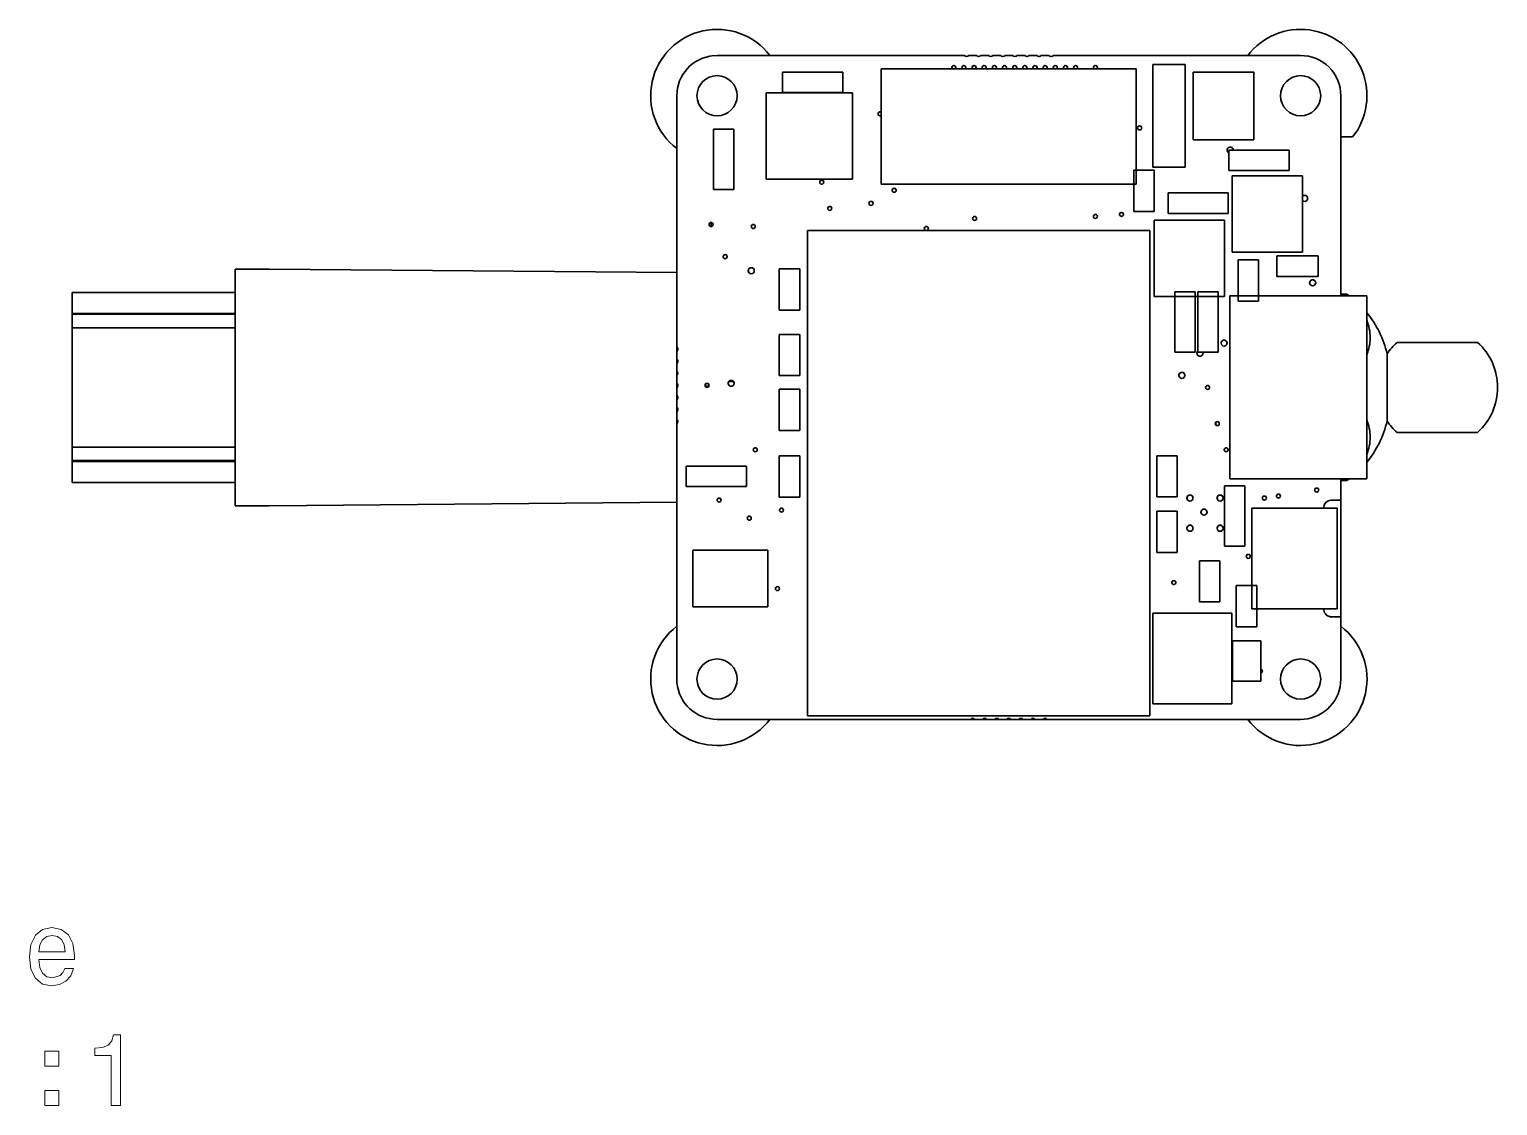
# Model space of a CAD drawing. Extents: x 291 to 1058, y 103 to 772.
# Drawn here: x 838.6 to 911.5, y 384.8 to 438.3 of the extents above; entities that cross this region are included whole.
import ezdxf

# ---------------------------------------------------------------- set-up
doc = ezdxf.new("R2010")
doc.units = 0

msp = doc.modelspace()

# ---------------------------------------------------------------- linework, layer by layer
at = {"color": 7, "lineweight": 35, "ltscale": 0.004362}
for p, q in [((872.756, 437), (872.582, 436.992)), ((901.756, 404), (901.93, 404.008)), ((901.756, 404), (901.93, 404.008))]:
    msp.add_line(p, q, dxfattribs=at)
at = {"color": 7, "lineweight": 35, "ltscale": 0.307181}
for p, q in [((885.043, 437), (872.756, 437)), ((901.756, 437), (889.469, 437))]:
    msp.add_line(p, q, dxfattribs=at)
at = {"color": 7, "lineweight": 35, "ltscale": 0.009361}
for p, q in [((885.643, 437), (885.269, 437)), ((886.843, 437), (886.469, 437)), ((887.443, 437), (887.069, 437)), ((888.043, 437), (887.669, 437)), ((888.643, 437), (888.269, 437)), ((870.756, 420.487), (870.756, 420.113)), ((870.756, 420.487), (870.756, 420.113)), ((870.756, 419.887), (870.756, 419.513)), ((870.756, 419.887), (870.756, 419.513))]:
    msp.add_line(p, q, dxfattribs=at)
at = {"color": 7, "lineweight": 35, "ltscale": 0.00936}
for p, q in [((886.243, 437), (885.869, 437)), ((889.243, 437), (888.869, 437)), ((870.756, 422.287), (870.756, 421.913)), ((870.756, 422.287), (870.756, 421.913)), ((870.756, 421.687), (870.756, 421.313)), ((870.756, 421.687), (870.756, 421.313)), ((870.756, 421.087), (870.756, 420.713)), ((870.756, 421.087), (870.756, 420.713)), ((870.756, 419.287), (870.756, 418.913)), ((870.756, 419.287), (870.756, 418.913)), ((885.569, 404), (885.943, 404)), ((885.569, 404), (885.943, 404)), ((886.169, 404), (886.543, 404)), ((886.169, 404), (886.543, 404)), ((886.769, 404), (887.143, 404)), ((886.769, 404), (887.143, 404)), ((887.369, 404), (887.743, 404)), ((887.369, 404), (887.743, 404)), ((887.969, 404), (888.343, 404)), ((887.969, 404), (888.343, 404)), ((888.569, 404), (888.943, 404)), ((888.569, 404), (888.943, 404))]:
    msp.add_line(p, q, dxfattribs=at)
at = {"color": 7, "lineweight": 35, "ltscale": 0.04008}
for p, q in [((896.018, 436.55), (894.414, 436.55)), ((894.414, 431.45), (896.018, 431.45))]:
    msp.add_line(p, q, dxfattribs=at)
at = {"color": 7, "lineweight": 35, "ltscale": 0.127499}
for p, q in [((894.414, 436.55), (894.414, 431.45)), ((896.018, 431.45), (896.018, 436.55))]:
    msp.add_line(p, q, dxfattribs=at)
at = {"color": 7, "lineweight": 35, "ltscale": 0.02542}
for p, q in [((876.012, 436.177), (876.012, 435.16)), ((879.008, 435.16), (879.008, 436.177)), ((898.188, 432.298), (898.188, 431.282)), ((901.185, 431.282), (901.185, 432.298)), ((894.484, 431.295), (893.468, 431.295)), ((895.168, 430.168), (895.168, 429.152)), ((898.164, 429.152), (898.164, 430.168)), ((893.468, 429.245), (894.484, 429.245)), ((900.571, 427.038), (900.571, 426.022)), ((902.621, 426.022), (902.621, 427.038)), ((876.865, 426.395), (875.848, 426.395)), ((899.664, 426.835), (898.648, 426.835)), ((897.664, 425.248), (896.648, 425.248)), ((898.648, 424.785), (899.664, 424.785)), ((875.848, 424.345), (876.865, 424.345)), ((876.865, 423.135), (875.848, 423.135)), ((896.648, 422.252), (897.664, 422.252)), ((875.848, 421.085), (876.865, 421.085)), ((876.865, 420.415), (875.848, 420.415)), ((875.848, 418.365), (876.865, 418.365)), ((876.865, 417.095), (875.848, 417.095)), ((871.217, 416.583), (871.217, 415.567)), ((874.214, 415.567), (874.214, 416.583)), ((898.984, 415.608), (897.968, 415.608)), ((875.848, 415.045), (876.865, 415.045)), ((897.968, 412.612), (898.984, 412.612)), ((899.574, 410.655), (898.558, 410.655)), ((898.558, 408.605), (899.574, 408.605))]:
    msp.add_line(p, q, dxfattribs=at)
at = {"color": 7, "lineweight": 35, "ltscale": 0.074919}
for p, q in [((879.008, 436.177), (876.012, 436.177)), ((876.012, 435.16), (879.008, 435.16)), ((898.164, 430.168), (895.168, 430.168)), ((895.168, 429.152), (898.164, 429.152))]:
    msp.add_line(p, q, dxfattribs=at)
at = {"color": 7, "lineweight": 35, "ltscale": 0.316849}
for p, q in [((893.588, 436.335), (880.914, 436.335)), ((880.914, 430.596), (893.588, 430.596))]:
    msp.add_line(p, q, dxfattribs=at)
at = {"color": 7, "lineweight": 35, "ltscale": 0.143472}
for p, q in [((880.914, 436.335), (880.914, 430.596)), ((893.588, 430.596), (893.588, 436.335))]:
    msp.add_line(p, q, dxfattribs=at)
at = {"color": 7, "lineweight": 35, "ltscale": 0.0754}
for p, q in [((899.434, 436.164), (896.418, 436.164)), ((896.418, 432.816), (899.434, 432.816))]:
    msp.add_line(p, q, dxfattribs=at)
at = {"color": 7, "lineweight": 35, "ltscale": 0.0837}
for p, q in [((896.418, 436.164), (896.418, 432.816)), ((899.434, 432.816), (899.434, 436.164))]:
    msp.add_line(p, q, dxfattribs=at)
at = {"color": 7, "lineweight": 35, "ltscale": 0.31218}
msp.add_line((870.756, 435), (870.756, 422.513), dxfattribs=at)
msp.add_line((870.756, 435), (870.756, 422.513), dxfattribs=at)
at = {"color": 7, "lineweight": 35, "ltscale": 0.10715}
for p, q in [((879.482, 435.146), (875.196, 435.146)), ((875.196, 435.146), (875.196, 430.86)), ((879.482, 430.86), (879.482, 435.146)), ((875.196, 430.86), (879.482, 430.86))]:
    msp.add_line(p, q, dxfattribs=at)
at = {"color": 7, "lineweight": 35, "ltscale": 0.24871}
msp.add_line((903.756, 425.052), (903.756, 435), dxfattribs=at)
at = {"color": 7, "lineweight": 35, "ltscale": 0.025421}
for p, q in [((873.59, 433.334), (872.573, 433.334)), ((872.573, 430.337), (873.59, 430.337)), ((896.515, 425.248), (895.498, 425.248)), ((895.498, 422.252), (896.515, 422.252)), ((895.625, 417.105), (894.608, 417.105)), ((894.608, 415.055), (895.625, 415.055)), ((895.625, 414.345), (894.608, 414.345)), ((894.608, 412.295), (895.625, 412.295)), ((897.745, 411.885), (896.728, 411.885)), ((896.728, 409.835), (897.745, 409.835))]:
    msp.add_line(p, q, dxfattribs=at)
at = {"color": 7, "lineweight": 35, "ltscale": 0.07492}
for p, q in [((872.573, 433.334), (872.573, 430.337)), ((873.59, 430.337), (873.59, 433.334)), ((897.968, 415.608), (897.968, 412.612)), ((898.984, 412.612), (898.984, 415.608))]:
    msp.add_line(p, q, dxfattribs=at)
at = {"color": 7, "lineweight": 35, "ltscale": 0.01465}
msp.add_line((904.342, 432.95), (903.756, 432.95), dxfattribs=at)
at = {"color": 7, "lineweight": 35, "ltscale": 0.074921}
for p, q in [((901.185, 432.298), (898.188, 432.298)), ((898.188, 431.282), (901.185, 431.282)), ((895.498, 425.248), (895.498, 422.252)), ((896.515, 422.252), (896.515, 425.248)), ((896.648, 425.248), (896.648, 422.252)), ((897.664, 422.252), (897.664, 425.248)), ((874.214, 416.583), (871.217, 416.583)), ((871.217, 415.567), (874.214, 415.567))]:
    msp.add_line(p, q, dxfattribs=at)
at = {"color": 7, "lineweight": 35, "ltscale": 0.05127}
for p, q in [((893.468, 431.295), (893.468, 429.245)), ((894.484, 429.245), (894.484, 431.295)), ((902.621, 427.038), (900.571, 427.038)), ((875.848, 426.395), (875.848, 424.345)), ((876.865, 424.345), (876.865, 426.395)), ((898.648, 426.835), (898.648, 424.785)), ((899.664, 424.785), (899.664, 426.835)), ((900.571, 426.022), (902.621, 426.022)), ((875.848, 423.135), (875.848, 421.085)), ((876.865, 421.085), (876.865, 423.135)), ((875.848, 420.415), (875.848, 418.365)), ((876.865, 418.365), (876.865, 420.415)), ((875.848, 417.095), (875.848, 415.045)), ((876.865, 415.045), (876.865, 417.095)), ((894.608, 417.105), (894.608, 415.055)), ((895.625, 415.055), (895.625, 417.105)), ((894.608, 414.345), (894.608, 412.295)), ((895.625, 412.295), (895.625, 414.345)), ((896.728, 411.885), (896.728, 409.835)), ((897.745, 409.835), (897.745, 411.885)), ((898.558, 410.655), (898.558, 408.605)), ((899.574, 408.605), (899.574, 410.655))]:
    msp.add_line(p, q, dxfattribs=at)
at = {"color": 7, "lineweight": 35, "ltscale": 0.095005}
for p, q in [((898.354, 431.02), (898.354, 427.22)), ((901.858, 427.22), (901.858, 431.02)), ((894.474, 428.82), (894.474, 425.02)), ((897.978, 425.02), (897.978, 428.82))]:
    msp.add_line(p, q, dxfattribs=at)
at = {"color": 7, "lineweight": 35, "ltscale": 0.087579}
for p, q in [((901.858, 431.02), (898.354, 431.02)), ((897.978, 428.82), (894.474, 428.82)), ((898.354, 427.22), (901.858, 427.22)), ((894.474, 425.02), (897.978, 425.02))]:
    msp.add_line(p, q, dxfattribs=at)
at = {"color": 7, "lineweight": 35, "ltscale": 0.005}
msp.add_line((872.458, 428.7), (872.458, 428.5), dxfattribs=at)
at = {"color": 7, "lineweight": 35}
for p, q in [((877.256, 428.293), (877.256, 404.167)), ((894.256, 404.167), (894.256, 428.293)), ((870.756, 426.212), (850.506, 426.38)), ((870.756, 414.788), (850.506, 414.62))]:
    msp.add_line(p, q, dxfattribs=at)
at = {"color": 7, "lineweight": 35, "ltscale": 0.425}
for p, q in [((894.256, 428.293), (877.256, 428.293)), ((877.256, 404.167), (894.256, 404.167))]:
    msp.add_line(p, q, dxfattribs=at)
at = {"color": 7, "lineweight": 35, "ltscale": 0.147}
for p, q in [((848.806, 426.38), (848.806, 420.5)), ((848.806, 420.5), (848.806, 414.62))]:
    msp.add_line(p, q, dxfattribs=at)
at = {"color": 7, "lineweight": 35, "ltscale": 0.0425}
for p, q in [((850.506, 426.38), (848.806, 426.38)), ((850.506, 414.62), (848.806, 414.62))]:
    msp.add_line(p, q, dxfattribs=at)
at = {"color": 7, "lineweight": 35, "ltscale": 0.026228}
for p, q in [((840.706, 425.225), (840.706, 424.176)), ((840.706, 416.824), (840.706, 415.775))]:
    msp.add_line(p, q, dxfattribs=at)
at = {"color": 7, "lineweight": 35, "ltscale": 0.202499}
for p, q in [((848.806, 425.225), (840.706, 425.225)), ((848.806, 424.176), (840.706, 424.176)), ((848.806, 424.136), (840.706, 424.136)), ((840.706, 423.469), (848.806, 423.469)), ((848.806, 417.531), (840.706, 417.531)), ((848.806, 416.864), (840.706, 416.864)), ((840.706, 416.824), (848.806, 416.824)), ((848.806, 415.775), (840.706, 415.775))]:
    msp.add_line(p, q, dxfattribs=at)
at = {"color": 7, "lineweight": 35, "ltscale": 0.170337}
for p, q in [((905.05, 425.052), (898.236, 425.052)), ((898.236, 415.948), (905.05, 415.948))]:
    msp.add_line(p, q, dxfattribs=at)
at = {"color": 7, "lineweight": 35, "ltscale": 0.22758}
for p, q in [((898.236, 425.052), (898.236, 415.948)), ((905.05, 415.948), (905.05, 425.052))]:
    msp.add_line(p, q, dxfattribs=at)
at = {"color": 7, "lineweight": 35, "ltscale": 0.007509}
for p, q in [((904.056, 425.13), (903.756, 425.145)), ((904.056, 425.113), (903.756, 425.128)), ((904.056, 415.887), (903.756, 415.872)), ((904.056, 415.87), (903.756, 415.855))]:
    msp.add_line(p, q, dxfattribs=at)
at = {"color": 7, "lineweight": 35, "ltscale": 0.000422668}
for p, q in [((904.056, 425.113), (904.056, 425.13)), ((904.056, 415.887), (904.056, 415.87))]:
    msp.add_line(p, q, dxfattribs=at)
at = {"color": 7, "lineweight": 35, "ltscale": 0.00335}
msp.add_line((904.165, 425.052), (904.056, 425.13), dxfattribs=at)
at = {"color": 7, "lineweight": 35, "ltscale": 0.002511}
msp.add_line((904.056, 425.113), (904.135, 425.051), dxfattribs=at)
at = {"color": 7, "lineweight": 35, "ltscale": 0.02437}
msp.add_line((840.706, 424.295), (840.706, 423.32), dxfattribs=at)
at = {"color": 7, "lineweight": 35, "ltscale": 0.000995636}
for p, q in [((840.706, 424.176), (840.706, 424.136)), ((840.706, 416.824), (840.706, 416.864))]:
    msp.add_line(p, q, dxfattribs=at)
at = {"color": 7, "lineweight": 35, "ltscale": 0.07422}
for p, q in [((840.706, 423.469), (840.706, 420.5)), ((840.706, 420.5), (840.706, 417.531))]:
    msp.add_line(p, q, dxfattribs=at)
at = {"color": 7, "lineweight": 35, "ltscale": 0.00564}
for p, q in [((870.756, 422.513), (870.756, 422.287)), ((870.756, 421.313), (870.756, 421.087)), ((870.756, 419.887), (870.756, 420.113)), ((870.756, 419.287), (870.756, 419.513)), ((870.756, 418.913), (870.756, 418.687)), ((885.569, 404), (885.343, 404)), ((886.169, 404), (885.943, 404)), ((886.769, 404), (886.543, 404)), ((887.369, 404), (887.143, 404)), ((887.969, 404), (887.743, 404)), ((888.569, 404), (888.343, 404)), ((889.169, 404), (888.943, 404))]:
    msp.add_line(p, q, dxfattribs=at)
at = {"color": 7, "lineweight": 35, "ltscale": 0.003055}
msp.add_line((898.093, 422.639), (898.093, 422.761), dxfattribs=at)
at = {"color": 7, "lineweight": 35, "ltscale": 0.006122}
msp.add_line((906.793, 422.736), (906.548, 422.736), dxfattribs=at)
at = {"color": 7, "lineweight": 35, "ltscale": 0.093878}
for p, q in [((910.548, 422.736), (906.793, 422.736)), ((910.548, 418.264), (906.793, 418.264))]:
    msp.add_line(p, q, dxfattribs=at)
at = {"color": 7, "lineweight": 35, "ltscale": 0.000360107}
msp.add_line((870.756, 421.913), (870.756, 421.898), dxfattribs=at)
at = {"color": 7, "lineweight": 35, "ltscale": 0.00528}
msp.add_line((870.756, 421.898), (870.756, 421.687), dxfattribs=at)
at = {"color": 7, "lineweight": 35, "ltscale": 0.00035553}
msp.add_line((870.77, 421.898), (870.756, 421.898), dxfattribs=at)
at = {"color": 7, "lineweight": 35, "ltscale": 0.000740051}
for p, q in [((870.806, 422.415), (870.806, 422.385)), ((870.806, 422.415), (870.806, 422.385)), ((870.806, 421.815), (870.806, 421.785)), ((870.806, 421.815), (870.806, 421.785)), ((870.806, 421.215), (870.806, 421.185)), ((870.806, 421.215), (870.806, 421.185)), ((870.806, 420.615), (870.806, 420.585)), ((870.806, 420.615), (870.806, 420.585)), ((870.806, 420.015), (870.806, 419.985)), ((870.806, 420.015), (870.806, 419.985)), ((870.806, 419.415), (870.806, 419.385)), ((870.806, 419.415), (870.806, 419.385)), ((870.806, 418.815), (870.806, 418.785)), ((870.806, 418.815), (870.806, 418.785))]:
    msp.add_line(p, q, dxfattribs=at)
at = {"color": 7, "lineweight": 35, "ltscale": 0.012228}
for p, q in [((906.056, 422.17), (906.056, 421.681)), ((906.056, 418.83), (906.056, 419.319))]:
    msp.add_line(p, q, dxfattribs=at)
at = {"color": 7, "lineweight": 35, "ltscale": 0.005345}
for p, q in [((906.056, 421.467), (906.056, 421.681)), ((906.056, 419.533), (906.056, 419.319))]:
    msp.add_line(p, q, dxfattribs=at)
at = {"color": 7, "lineweight": 35, "ltscale": 0.024177}
for q in [(906.056, 421.467), (906.056, 419.533)]:
    msp.add_line((906.056, 420.5), q, dxfattribs=at)
at = {"color": 7, "lineweight": 35, "ltscale": 0.004167}
msp.add_line((870.756, 420.574), (870.756, 420.741), dxfattribs=at)
at = {"color": 7, "lineweight": 35, "ltscale": 0.002173}
msp.add_line((870.756, 420.574), (870.756, 420.487), dxfattribs=at)
at = {"color": 7, "lineweight": 13, "ltscale": 0.001212}
msp.add_line((870.805, 420.574), (870.756, 420.574), dxfattribs=at)
at = {"color": 7, "lineweight": 13, "ltscale": 0.004831}
msp.add_line((872.353, 420.574), (872.159, 420.574), dxfattribs=at)
at = {"color": 7, "lineweight": 13, "ltscale": 0.006136}
msp.add_line((873.579, 420.786), (873.333, 420.786), dxfattribs=at)
at = {"color": 7, "lineweight": 13, "ltscale": 0.004079}
msp.add_line((873.538, 420.574), (873.375, 420.574), dxfattribs=at)
at = {"color": 7, "lineweight": 13, "ltscale": 0.003357}
msp.add_line((897.203, 420.574), (897.069, 420.574), dxfattribs=at)
at = {"color": 7, "lineweight": 35, "ltscale": 0.31718}
msp.add_line((870.756, 418.687), (870.756, 406), dxfattribs=at)
msp.add_line((870.756, 418.687), (870.756, 406), dxfattribs=at)
at = {"color": 7, "lineweight": 35, "ltscale": 0.003104}
msp.add_line((897.538, 418.762), (897.538, 418.638), dxfattribs=at)
at = {"color": 7, "lineweight": 35, "ltscale": 0.09388}
msp.add_line((910.303, 418.264), (906.548, 418.264), dxfattribs=at)
at = {"color": 7, "lineweight": 35, "ltscale": 0.020656}
msp.add_line((840.706, 417.531), (840.706, 416.705), dxfattribs=at)
at = {"color": 7, "lineweight": 35, "ltscale": 0.02621}
msp.add_line((903.756, 414.9), (903.756, 415.948), dxfattribs=at)
at = {"color": 7, "lineweight": 35, "ltscale": 0.002513}
msp.add_line((904.056, 415.887), (904.135, 415.949), dxfattribs=at)
at = {"color": 7, "lineweight": 35, "ltscale": 0.003352}
msp.add_line((904.165, 415.948), (904.056, 415.87), dxfattribs=at)
at = {"color": 7, "lineweight": 35, "ltscale": 0.106055}
for p, q in [((903.57, 414.5), (899.327, 414.5)), ((899.327, 409.5), (903.57, 409.5))]:
    msp.add_line(p, q, dxfattribs=at)
at = {"color": 7, "lineweight": 35, "ltscale": 0.125}
for p, q in [((899.327, 414.5), (899.327, 409.5)), ((903.57, 409.5), (903.57, 414.5))]:
    msp.add_line(p, q, dxfattribs=at)
at = {"color": 7, "lineweight": 35, "ltscale": 0.0008204}
msp.add_line((902.906, 414.5), (902.905, 414.533), dxfattribs=at)
msp.add_line((902.906, 414.5), (902.905, 414.533), dxfattribs=at)
at = {"color": 7, "lineweight": 35, "ltscale": 0.0125}
for p, q in [((903.256, 414.9), (903.756, 414.9)), ((903.256, 414.9), (903.756, 414.9)), ((903.756, 409.1), (903.256, 409.1))]:
    msp.add_line(p, q, dxfattribs=at)
at = {"color": 7, "lineweight": 35, "ltscale": 0.145}
msp.add_line((903.756, 409.1), (903.756, 414.9), dxfattribs=at)
at = {"color": 7, "lineweight": 35, "ltscale": 0.093462}
for p, q in [((875.281, 412.414), (871.543, 412.414)), ((871.543, 409.586), (875.281, 409.586))]:
    msp.add_line(p, q, dxfattribs=at)
at = {"color": 7, "lineweight": 35, "ltscale": 0.070676}
for p, q in [((871.543, 412.414), (871.543, 409.586)), ((875.281, 409.586), (875.281, 412.414))]:
    msp.add_line(p, q, dxfattribs=at)
at = {"color": 7, "lineweight": 35, "ltscale": 0.0983}
for p, q in [((898.345, 409.27), (894.413, 409.27)), ((894.413, 404.77), (898.345, 404.77))]:
    msp.add_line(p, q, dxfattribs=at)
at = {"color": 7, "lineweight": 35, "ltscale": 0.1125}
for p, q in [((894.413, 409.27), (894.413, 404.77)), ((898.345, 404.77), (898.345, 409.27))]:
    msp.add_line(p, q, dxfattribs=at)
at = {"color": 7, "lineweight": 35, "ltscale": 0.000819778}
msp.add_line((903.256, 409.1), (903.224, 409.104), dxfattribs=at)
at = {"color": 7, "lineweight": 35, "ltscale": 0.0775}
msp.add_line((903.756, 406), (903.756, 409.1), dxfattribs=at)
at = {"color": 7, "lineweight": 35, "ltscale": 0.035001}
for p, q in [((899.776, 407.9), (898.376, 407.9)), ((898.376, 405.9), (899.776, 405.9))]:
    msp.add_line(p, q, dxfattribs=at)
at = {"color": 7, "lineweight": 35, "ltscale": 0.05}
for p, q in [((898.376, 407.9), (898.376, 405.9)), ((899.776, 405.9), (899.776, 407.9))]:
    msp.add_line(p, q, dxfattribs=at)
at = {"color": 7, "lineweight": 35, "ltscale": 0.004361}
msp.add_line((870.756, 406), (870.764, 405.826), dxfattribs=at)
msp.add_line((870.756, 406), (870.764, 405.826), dxfattribs=at)
at = {"color": 7, "lineweight": 35, "ltscale": 0.314679}
msp.add_line((872.756, 404), (885.343, 404), dxfattribs=at)
msp.add_line((872.756, 404), (885.343, 404), dxfattribs=at)
at = {"color": 7, "lineweight": 35, "ltscale": 0.31468}
msp.add_line((889.169, 404), (901.756, 404), dxfattribs=at)
msp.add_line((889.169, 404), (901.756, 404), dxfattribs=at)
at = {"color": 7, "lineweight": 13}
for points in [[(839.042, 392.069), (840.817, 392.069), (840.822, 392.276), (840.741, 392.856), (840.519, 393.289), (840.166, 393.552), (839.697, 393.647), (839.238, 393.547), (838.885, 393.264), (838.658, 392.805), (838.578, 392.2), (838.653, 391.58), (838.88, 391.126), (839.228, 390.843), (839.682, 390.748), (840.076, 390.813), (840.398, 390.985), (840.635, 391.257), (840.772, 391.62), (840.333, 391.62), (840.242, 391.418), (840.111, 391.267), (839.738, 391.146), (839.45, 391.201), (839.233, 391.378), (839.092, 391.665), (839.042, 392.054)], [(839.042, 392.442), (839.097, 392.79), (839.233, 393.047), (839.44, 393.204), (839.712, 393.259), (839.98, 393.204), (840.187, 393.047), (840.313, 392.79), (840.358, 392.442)], [(842.643, 384.797), (843.102, 384.797), (843.102, 388.322), (842.759, 388.322), (842.668, 388.014), (842.486, 387.807), (842.209, 387.686), (841.826, 387.646), (841.826, 387.288), (842.643, 387.288)], [(839.349, 386.753), (840.045, 386.753), (840.045, 387.505), (839.349, 387.505)], [(839.349, 384.797), (840.045, 384.797), (840.045, 385.548), (839.349, 385.548)]]:
    msp.add_lwpolyline(points, close=True, dxfattribs=at)
at = {"color": 7, "lineweight": 35}
for centre, radius in [((872.756, 435), 1), ((901.756, 435), 1), ((893.756, 433.4), 0.1), ((877.956, 430.7), 0.1), ((881.556, 430.3), 0.1), ((878.356, 429.4), 0.1), ((880.406, 429.65), 0.1), ((891.556, 429), 0.1), ((892.856, 429.1), 0.1), ((872.456, 428.6), 0.1), ((874.556, 428.5), 0.1), ((883.156, 428.4), 0.1), ((885.556, 428.9), 0.1), ((873.156, 427), 0.1), ((874.456, 426.3), 0.15), ((902.356, 425.7), 0.15), ((897.956, 422.7), 0.15), ((895.856, 421.1), 0.15), ((872.256, 420.6), 0.1), ((873.456, 420.7), 0.15), ((897.136, 420.5), 0.1), ((897.616, 418.7), 0.1), ((874.656, 417.4), 0.1), ((898.056, 417.4), 0.1), ((902.556, 415.4), 0.1), ((872.856, 414.9), 0.1), ((875.956, 414.4), 0.1), ((896.256, 415), 0.15), ((897.756, 415), 0.15), ((899.956, 415), 0.1), ((900.656, 415.1), 0.1), ((874.356, 414), 0.1), ((896.956, 414.3), 0.15), ((896.256, 413.5), 0.15), ((897.756, 413.5), 0.15), ((899.156, 412.1), 0.1), ((895.456, 410.8), 0.1), ((875.756, 410.5), 0.1), ((872.756, 406), 1), ((901.756, 406), 1)]:
    msp.add_circle(centre, radius, dxfattribs=at)
for centre, radius, start, end in [((872.756, 435), 3.3, 37.30522, 232.69478), ((901.756, 435), 3.3, 321.59524, 142.69481), ((872.756, 435), 2, 94.99981, 179.99987), ((872.756, 435), 2, 94.99981, 179.99987), ((884.518, 436.4), 0.1, 319.60902, 180.00001), ((884.518, 436.4), 0.1, 0, 180.00001), ((884.518, 436.4), 0.1, 180.00001, 220.39097), ((884.518, 436.4), 0.1, 319.60948, 360), ((885.022, 436.4), 0.1, 319.60902, 180.00001), ((885.022, 436.4), 0.1, 0, 180.00001), ((885.022, 436.4), 0.1, 180.00001, 220.39097), ((885.156, 437.1), 0.151, 221.56402, 318.43599), ((885.022, 436.4), 0.1, 319.60948, 360), ((885.527, 436.4), 0.1, 319.60902, 180.00001), ((885.527, 436.4), 0.1, 0, 180.00001), ((885.527, 436.4), 0.1, 180.00001, 220.39097), ((885.527, 436.4), 0.1, 319.60948, 360), ((885.756, 437.1), 0.151, 221.56402, 318.43599), ((886.032, 436.4), 0.1, 319.60902, 180.00001), ((886.032, 436.4), 0.1, 0, 180.00001), ((886.032, 436.4), 0.1, 180.00001, 220.39097), ((886.032, 436.4), 0.1, 319.60948, 360), ((886.356, 437.1), 0.151, 221.56402, 318.43599), ((886.537, 436.4), 0.1, 319.60902, 180.00001), ((886.537, 436.4), 0.1, 0, 180.00001), ((886.537, 436.4), 0.1, 180.00001, 220.39097), ((886.537, 436.4), 0.1, 319.60948, 360), ((886.956, 437.1), 0.151, 221.56402, 318.43599), ((887.042, 436.4), 0.1, 319.60902, 180.00001), ((887.042, 436.4), 0.1, 0, 180.00001), ((887.042, 436.4), 0.1, 180.00001, 220.39097), ((887.042, 436.4), 0.1, 319.60948, 360), ((887.556, 437.1), 0.151, 221.56402, 318.43599), ((887.547, 436.4), 0.1, 319.60902, 180.00001), ((887.547, 436.4), 0.1, 0, 180.00001), ((887.547, 436.4), 0.1, 180.00001, 220.39097), ((887.547, 436.4), 0.1, 319.60948, 360), ((888.051, 436.4), 0.1, 319.60902, 180.00001), ((888.051, 436.4), 0.1, 0, 180.00001), ((888.051, 436.4), 0.1, 180.00001, 220.39097), ((888.051, 436.4), 0.1, 180.00001, 220.39097), ((888.156, 437.1), 0.151, 221.56402, 318.43599), ((888.051, 436.4), 0.1, 319.60948, 360), ((888.556, 436.4), 0.1, 319.60902, 180.00001), ((888.556, 436.4), 0.1, 0, 180.00001), ((888.556, 436.4), 0.1, 180.00001, 220.39097), ((888.556, 436.4), 0.1, 319.60948, 360), ((888.756, 437.1), 0.151, 221.56402, 318.43599), ((889.061, 436.4), 0.1, 319.60902, 180.00001), ((889.061, 436.4), 0.1, 0, 180.00001), ((889.061, 436.4), 0.1, 180.00001, 220.39097), ((889.061, 436.4), 0.1, 319.60948, 360), ((889.356, 437.1), 0.151, 221.56402, 318.43599), ((889.566, 436.4), 0.1, 319.60902, 180.00001), ((889.566, 436.4), 0.1, 0, 180.00001), ((889.566, 436.4), 0.1, 180.00001, 220.39097), ((889.566, 436.4), 0.1, 319.60948, 360), ((890.07, 436.4), 0.1, 319.60902, 180.00001), ((890.07, 436.4), 0.1, 0, 180.00001), ((890.07, 436.4), 0.1, 180.00001, 220.39097), ((890.07, 436.4), 0.1, 180.00001, 220.39097), ((890.07, 436.4), 0.1, 319.60948, 360), ((890.575, 436.4), 0.1, 319.60902, 180.00001), ((890.575, 436.4), 0.1, 0, 180.00001), ((890.575, 436.4), 0.1, 180.00001, 220.39097), ((890.575, 436.4), 0.1, 319.60948, 360), ((891.556, 436.4), 0.1, 319.60902, 180.00001), ((891.556, 436.4), 0.1, 0, 180.00001), ((891.556, 436.4), 0.1, 180.00001, 220.39097), ((891.556, 436.4), 0.1, 319.60948, 360), ((901.756, 435), 2, 359.99996, 90.00004), ((880.856, 434.1), 0.1, 54.54946, 305.45054), ((880.856, 434.1), 0.1, 54.54899, 180.00001), ((893.756, 433.4), 0.1, 0, 180.00001), ((898.256, 432.3), 0.15, 0, 242.87071), ((898.256, 432.3), 0.15, 0, 180.00001), ((898.256, 432.3), 0.15, 180.00001, 242.87098), ((877.956, 430.7), 0.1, 0, 180.00001), ((881.556, 430.3), 0.1, 0, 180.00001), ((901.956, 429.9), 0.15, 229.00448, 130.99552), ((901.956, 429.9), 0.15, 0, 130.99519), ((878.356, 429.4), 0.1, 0, 180.00001), ((880.406, 429.65), 0.1, 0, 180.00001), ((891.556, 429), 0.1, 0, 180.00001), ((892.856, 429.1), 0.1, 0, 180.00001), ((872.456, 428.6), 0.1, 0, 180.00001), ((874.556, 428.5), 0.1, 0, 180.00001), ((883.156, 428.4), 0.1, 0, 180.00001), ((885.556, 428.9), 0.1, 0, 180.00001), ((873.156, 427), 0.1, 0, 180.00001), ((874.456, 426.3), 0.15, 0, 180.00001), ((902.356, 425.7), 0.15, 0, 180.00001), ((901.186, 421.035), 5, 13.11584, 39.40944), ((902.829, 422.969), 2.384, 0.13886, 21.32278), ((870.656, 422.4), 0.151, 5.62551, 48.43602), ((870.656, 422.4), 0.151, 5.62551, 48.43602), ((897.956, 422.7), 0.15, 0, 180.00001), ((902.893, 422.976), 2.319, 338.3715, 359.9669), ((908.548, 420.5), 3, 131.81032, 146.17441), ((908.548, 420.5), 3, 0, 48.18968), ((870.656, 422.4), 0.151, 311.56398, 354.37449), ((870.656, 422.4), 0.151, 311.56398, 354.37449), ((870.656, 421.8), 0.151, 5.62551, 48.43602), ((870.656, 421.8), 0.151, 5.62551, 48.43602), ((870.656, 421.8), 0.151, 311.56398, 354.37449), ((870.656, 421.8), 0.151, 311.56398, 354.37449), ((896.756, 422.2), 0.15, 136.27509, 20.12076), ((870.656, 421.2), 0.151, 5.62551, 48.43602), ((870.656, 421.2), 0.151, 5.62551, 48.43602), ((870.656, 421.2), 0.151, 311.56398, 354.37449), ((870.656, 421.2), 0.151, 311.56398, 354.37449), ((895.856, 421.1), 0.15, 0, 180.00001), ((870.656, 420.6), 0.151, 5.62551, 48.43602), ((870.656, 420.6), 0.151, 5.62551, 48.43602), ((870.656, 420.6), 0.151, 311.56398, 354.37449), ((870.656, 420.6), 0.151, 311.56398, 354.37449), ((872.256, 420.6), 0.1, 0, 180.00001), ((873.456, 420.7), 0.15, 0, 180.00001), ((897.136, 420.5), 0.1, 0, 180.00001), ((908.548, 420.5), 3, 311.81032, 0), ((870.656, 420), 0.151, 5.62551, 48.43602), ((870.656, 420), 0.151, 5.62551, 48.43602), ((870.656, 420), 0.151, 311.56398, 354.37449), ((870.656, 420), 0.151, 311.56398, 354.37449), ((870.656, 419.4), 0.151, 5.62551, 48.43602), ((870.656, 419.4), 0.151, 5.62551, 48.43602), ((870.656, 419.4), 0.151, 311.56398, 354.37449), ((870.656, 419.4), 0.151, 311.56398, 354.37449), ((870.656, 418.8), 0.151, 5.62551, 48.43602), ((870.656, 418.8), 0.151, 5.62551, 48.43602), ((902.893, 418.024), 2.319, 0.0331, 21.6285), ((870.656, 418.8), 0.151, 311.56398, 354.37449), ((870.656, 418.8), 0.151, 311.56398, 354.37449), ((897.616, 418.7), 0.1, 141.62829, 180.00001), ((901.186, 419.965), 5, 320.59056, 346.88416), ((908.548, 420.5), 3, 213.82559, 228.18968), ((874.656, 417.4), 0.1, 0, 180.00001), ((898.056, 417.4), 0.1, 0, 180.00001), ((898.056, 417.4), 0.1, 269.99378, 360), ((902.829, 418.031), 2.384, 338.67722, 359.86114), ((902.556, 415.4), 0.1, 0, 180.00001), ((872.856, 414.9), 0.1, 0, 180.00001), ((875.956, 414.4), 0.1, 0, 180.00001), ((896.256, 415), 0.15, 0, 180.00001), ((897.756, 415), 0.15, 0, 180.00001), ((899.956, 415), 0.1, 0, 180.00001), ((900.656, 415.1), 0.1, 0, 180.00001), ((903.281, 414.525), 0.376, 93.81229, 178.81234), ((874.356, 414), 0.1, 0, 180.00001), ((896.956, 414.3), 0.15, 0, 180.00001), ((896.256, 413.5), 0.15, 0, 180.00001), ((897.756, 413.5), 0.15, 0, 180.00001), ((899.156, 412.1), 0.1, 0, 180.00001), ((895.456, 410.8), 0.1, 0, 180.00001), ((875.756, 410.5), 0.1, 0, 180.00001), ((903.281, 409.475), 0.376, 176.18559, 261.18565), ((872.756, 406), 3.3, 127.30522, 322.69478), ((901.756, 406), 3.3, 217.30519, 52.69481), ((899.756, 406.4), 0.1, 281.53696, 78.46304), ((899.756, 406.4), 0.1, 0, 78.46265), ((872.756, 406), 2, 184.99994, 270), ((872.756, 406), 2, 184.99994, 270), ((899.756, 406.4), 0.1, 281.53735, 360), ((901.756, 406), 2, 275.0001, 0.00016), ((885.456, 403.9), 0.151, 41.55131, 138.44869), ((886.056, 403.9), 0.151, 41.55131, 138.44869), ((886.656, 403.9), 0.151, 41.55131, 138.44869), ((887.256, 403.9), 0.151, 41.55131, 138.44869), ((887.856, 403.9), 0.151, 41.55131, 138.44869), ((888.456, 403.9), 0.151, 41.55131, 138.44869), ((889.056, 403.9), 0.151, 41.55131, 138.44869)]:
    msp.add_arc(centre, radius, start, end, dxfattribs=at)

doc.saveas('drawing.dxf')
